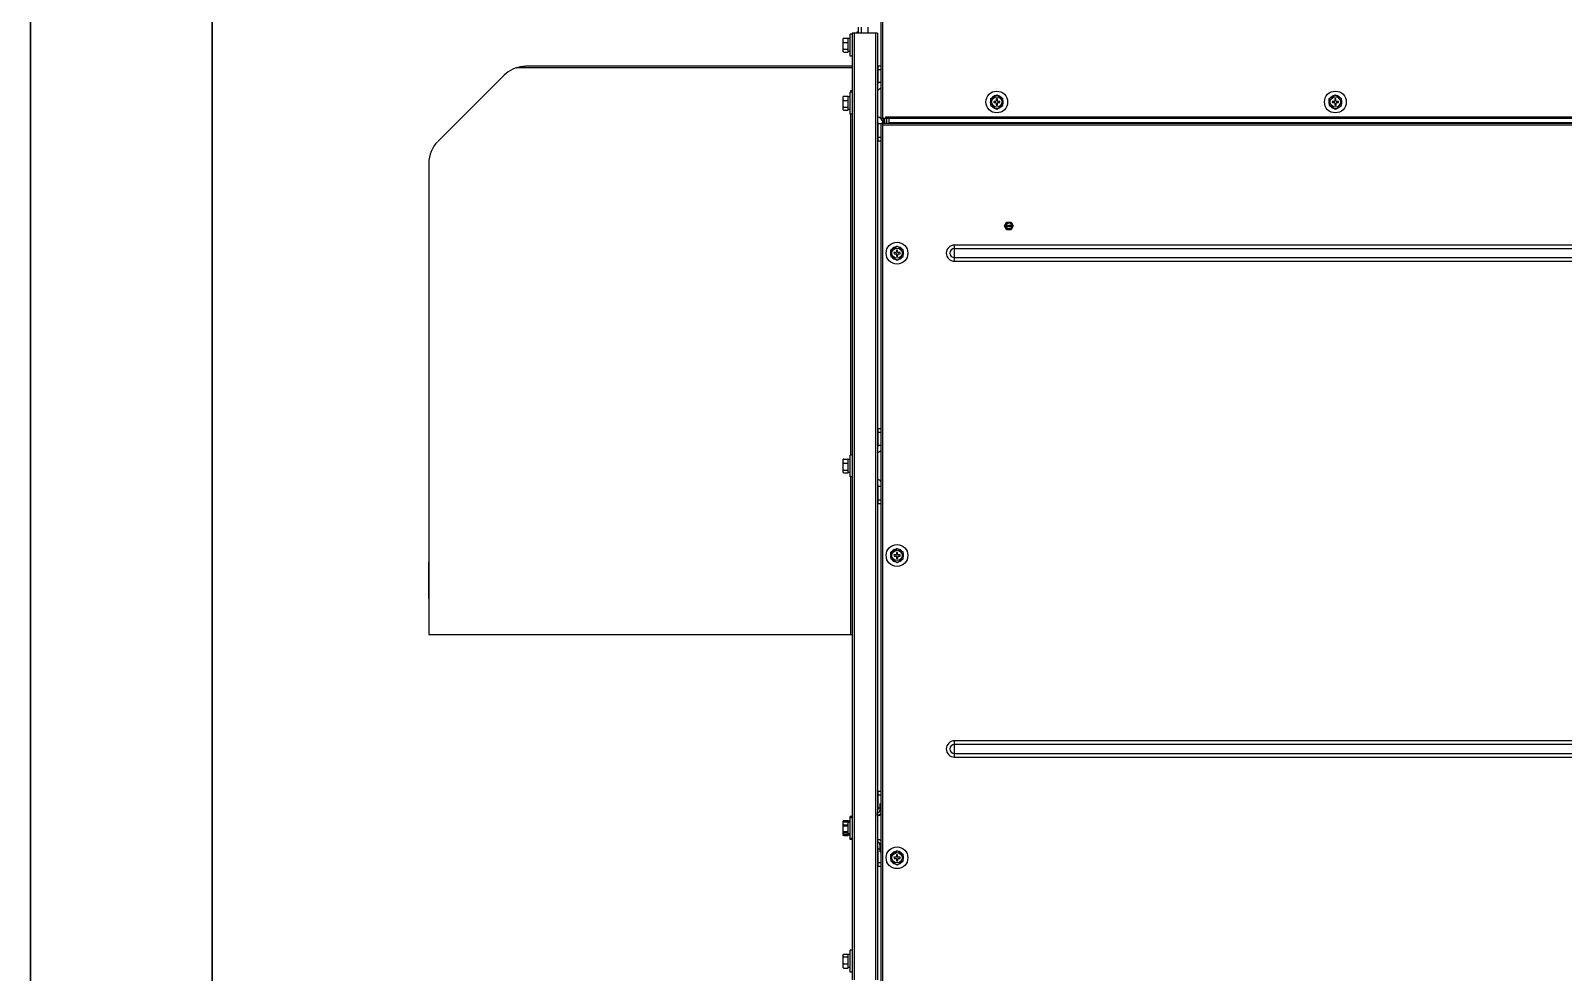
# Model space of a CAD drawing. Extents: x 59521 to 184406, y -1257 to 56672.
# Drawn here: x 78792 to 80060, y 14212 to 14991 of the extents above; entities that cross this region are included whole.
import ezdxf

# ---------------------------------------------------------------- set-up
doc = ezdxf.new("R2010")
doc.units = 0
doc.header["$MEASUREMENT"] = 0
doc.layers.get('0').update_dxf_attribs({"linetype": 'CONTINUOUS'})
for name, color, linetype in [('2401-00198_NFH-M5-12_0', 7, 'CONTINUOUS'), ('2401-00238-M5_0', 7, 'CONTINUOUS'), ('2401-01144-S-M6-16HWM_0', 7, 'CONTINUOUS'), ('4212-KH010_041_0', 7, 'CONTINUOUS'), ('4215-12269_12_0', 7, 'CONTINUOUS'), ('4215-12269_4_4_0', 7, 'CONTINUOUS'), ('4215-19371_3_0', 7, 'CONTINUOUS'), ('4215-19372_1_0', 7, 'CONTINUOUS'), ('4215-19391_1_0', 7, 'CONTINUOUS'), ('4215-19398_1_0', 7, 'CONTINUOUS'), ('4403-10148_0', 7, 'CONTINUOUS'), ('4403-10194_0', 7, 'CONTINUOUS')]:
    doc.layers.add(name, color=color, linetype=linetype)
doc.layers.add('AM_0', color=7, linetype='CONTINUOUS', lineweight=30)

# ---------------------------------------------------------------- blocks, each defined once
blk = doc.blocks.new('A$C2059127E')
at = {"layer": '2401-00198_NFH-M5-12_0', "color": 87, "linetype": 'Continuous'}
for p, q in [((476.1, 1011.5), (477.9, 1014.7)), ((477.9, 1014.7), (481.6, 1014.7)), ((481.6, 1014.7), (483.4, 1011.5)), ((477.9, 1008.3), (476.1, 1011.5)), ((477.9, 1012), (477.9, 1011.9)), ((478.6, 1012), (477.9, 1012)), ((477.9, 1011.9), (478.5, 1011.9)), ((477.9, 1011.4), (477.9, 1011.3)), ((478, 1011.4), (477.9, 1011.4)), ((477.9, 1011.3), (477.9, 1011.2)), ((477.9, 1011.2), (477.9, 1011.1)), ((477.9, 1011.1), (478, 1011.1)), ((481.6, 1008.3), (477.9, 1008.3)), ((478.5, 1011.9), (478, 1011.4)), ((478, 1011.3), (478.1, 1011.4)), ((478, 1011.2), (478, 1011.3)), ((478.1, 1011.2), (478, 1011.2)), ((478, 1011.1), (478.1, 1011)), ((478.1, 1011.4), (478.6, 1011.9)), ((478.1, 1011.1), (478.1, 1011.2)), ((478.2, 1011.1), (478.1, 1011.1)), ((478.1, 1011), (478.2, 1011)), ((478.3, 1011.1), (478.2, 1011.1)), ((478.2, 1011), (478.3, 1011)), ((478.4, 1011.1), (478.3, 1011.1)), ((478.3, 1011), (478.4, 1011)), ((478.5, 1011.2), (478.4, 1011.1)), ((478.4, 1011), (478.5, 1011.1)), ((478.5, 1011.2), (478.5, 1011.2)), ((478.6, 1011.2), (478.5, 1011.2)), ((478.5, 1011.1), (478.6, 1011.1)), ((478.6, 1011.9), (478.6, 1012)), ((478.6, 1011.1), (478.6, 1011.2)), ((478.8, 1012), (478.8, 1011)), ((478.9, 1012), (478.8, 1012)), ((478.8, 1011), (478.9, 1011)), ((478.9, 1011.2), (478.9, 1012)), ((479.1, 1011.3), (478.9, 1011.2)), ((478.9, 1011), (479.1, 1011.1)), ((479.1, 1011.1), (479.1, 1011.3)), ((479.2, 1011.6), (479.2, 1011.6)), ((479.2, 1011.6), (479.3, 1011.5)), ((479.3, 1011.5), (479.2, 1011.6)), ((479.3, 1011.5), (479.2, 1011.4)), ((479.2, 1011.3), (479.3, 1011.4)), ((479.2, 1011.4), (479.2, 1011.3)), ((479.3, 1011.7), (479.3, 1011.5)), ((479.4, 1011.7), (479.3, 1011.7)), ((479.3, 1011.4), (479.3, 1011.3)), ((479.3, 1011.3), (479.4, 1011.3)), ((479.4, 1011.5), (479.4, 1011.7)), ((479.5, 1011.6), (479.4, 1011.5)), ((479.4, 1011.5), (479.5, 1011.6)), ((479.5, 1011.4), (479.4, 1011.5)), ((479.4, 1011.3), (479.4, 1011.4)), ((479.4, 1011.4), (479.5, 1011.3)), ((479.5, 1011.6), (479.5, 1011.6)), ((479.5, 1011.3), (479.5, 1011.4)), ((479.8, 1011.9), (479.7, 1011.8)), ((479.7, 1011.8), (479.7, 1011.7)), ((479.7, 1011.7), (479.7, 1011.6)), ((479.7, 1011.6), (479.7, 1011.5)), ((479.7, 1011.5), (479.8, 1011.4)), ((479.7, 1011.1), (479.7, 1011)), ((480.3, 1011.1), (479.7, 1011.1)), ((479.7, 1011), (480.4, 1011)), ((479.9, 1012), (479.8, 1011.9)), ((479.8, 1011.8), (479.9, 1011.9)), ((479.8, 1011.7), (479.8, 1011.8)), ((479.8, 1011.8), (479.8, 1011.8)), ((479.8, 1011.7), (479.8, 1011.7)), ((479.8, 1011.6), (479.8, 1011.7)), ((479.8, 1011.5), (479.8, 1011.6)), ((479.9, 1011.5), (479.8, 1011.5)), ((479.8, 1011.4), (479.9, 1011.4)), ((480, 1012), (479.9, 1012)), ((479.9, 1011.9), (480, 1011.9)), ((480, 1011.5), (479.9, 1011.5)), ((479.9, 1011.4), (480, 1011.4)), ((480.1, 1012), (480, 1012)), ((480, 1011.9), (480.1, 1011.9)), ((480.1, 1011.5), (480, 1011.5)), ((480, 1011.4), (480.1, 1011.4)), ((480.2, 1012), (480.1, 1012)), ((480.1, 1011.9), (480.2, 1011.9)), ((480.2, 1011.5), (480.1, 1011.5)), ((480.1, 1011.4), (480.2, 1011.4)), ((480.3, 1011.9), (480.2, 1012)), ((480.2, 1011.9), (480.3, 1011.8)), ((480.3, 1011.6), (480.2, 1011.5)), ((480.2, 1011.4), (480.3, 1011.4)), ((480.4, 1011.8), (480.3, 1011.9)), ((480.3, 1011.8), (480.3, 1011.7)), ((480.3, 1011.7), (480.4, 1011.7)), ((480.4, 1011.6), (480.3, 1011.6)), ((480.3, 1011.4), (480.3, 1011.1)), ((480.4, 1011.7), (480.4, 1011.8)), ((480.4, 1011), (480.4, 1011.6)), ((480.6, 1012), (480.6, 1011)), ((480.7, 1012), (480.6, 1012)), ((480.6, 1011), (480.8, 1011)), ((480.7, 1011.2), (480.7, 1012)), ((481, 1012), (480.7, 1011.2)), ((480.8, 1011), (481.1, 1011.9)), ((481.2, 1012), (481, 1012)), ((481.1, 1011.9), (481.4, 1011)), ((481.5, 1011.2), (481.2, 1012)), ((481.4, 1011), (481.6, 1011)), ((481.5, 1012), (481.5, 1011.2)), ((481.6, 1012), (481.5, 1012)), ((481.6, 1011), (481.6, 1012)), ((483.4, 1011.5), (481.6, 1008.3))]:
    blk.add_line(p, q, dxfattribs=at)
at = {"layer": '2401-00238-M5_0', "color": 87, "linetype": 'Continuous'}
for p, q in [((371.7, 1143.5), (371, 1143.5)), ((371.7, 1134.5), (371, 1134.5)), ((371.7, 843.5), (371, 843.5)), ((371.7, 834.5), (371, 834.5)), ((371.7, 543.5), (371, 543.5)), ((371.7, 534.5), (371, 534.5))]:
    blk.add_line(p, q, dxfattribs=at)
at = {"layer": '2401-01144-S-M6-16HWM_0', "color": 87, "linetype": 'Continuous'}
for p, q in [((342.8, 1155.5), (342.8, 1166.5)), ((343.1, 1166.7), (346.5, 1166.7)), ((346.8, 1155.5), (346.8, 1166.5)), ((348.4, 1166.4), (346.8, 1166.4)), ((348.4, 1152), (348.4, 1170)), ((350, 1170), (348.4, 1170)), ((343.1, 1163.3), (346.5, 1163.3)), ((343.1, 1157.6), (346.5, 1157.6)), ((343.1, 1155.3), (346.5, 1155.3)), ((348.4, 1155.7), (346.8, 1155.7)), ((350, 1152), (348.4, 1152)), ((342.8, 1107.5), (342.8, 1118.5)), ((343.1, 1118.7), (346.5, 1118.7)), ((346.8, 1107.5), (346.8, 1118.5)), ((348.4, 1118.4), (346.8, 1118.4)), ((348.4, 1104), (348.4, 1122)), ((350, 1122), (348.4, 1122)), ((464.7, 1116.8), (469.7, 1119.8)), ((464.8, 1111.1), (464.7, 1116.8)), ((469.2, 1116.5), (469.2, 1115)), ((470.2, 1116.5), (469.2, 1116.5)), ((469.7, 1119.8), (474.7, 1116.9)), ((470.2, 1115), (470.2, 1116.5)), ((474.8, 1111.2), (474.7, 1116.9)), ((744.7, 1116.8), (749.7, 1119.8)), ((744.8, 1111.1), (744.7, 1116.8)), ((749.2, 1116.5), (749.2, 1115)), ((750.2, 1116.5), (749.2, 1116.5)), ((749.7, 1119.8), (754.7, 1116.9)), ((750.2, 1115), (750.2, 1116.5)), ((754.8, 1111.2), (754.7, 1116.9)), ((343.1, 1115.3), (346.5, 1115.3)), ((343.1, 1109.6), (346.5, 1109.6)), ((343.1, 1107.3), (346.5, 1107.3)), ((348.4, 1107.7), (346.8, 1107.7)), ((350, 1104), (348.4, 1104)), ((464.8, 1111.1), (469.8, 1108.2)), ((467.2, 1114.5), (467.3, 1113.5)), ((468.7, 1114.5), (467.2, 1114.5)), ((467.3, 1113.5), (468.8, 1113.5)), ((469.3, 1113), (469.3, 1111.5)), ((469.3, 1111.5), (470.3, 1111.5)), ((469.8, 1108.2), (474.8, 1111.2)), ((470.3, 1111.5), (470.3, 1113)), ((472.2, 1114.5), (470.7, 1114.5)), ((470.8, 1113.5), (472.3, 1113.5)), ((472.3, 1113.5), (472.2, 1114.5)), ((744.8, 1111.1), (749.8, 1108.2)), ((747.2, 1114.5), (747.3, 1113.5)), ((748.7, 1114.5), (747.2, 1114.5)), ((747.3, 1113.5), (748.8, 1113.5)), ((749.3, 1113), (749.3, 1111.5)), ((749.3, 1111.5), (750.3, 1111.5)), ((749.8, 1108.2), (754.8, 1111.2)), ((750.3, 1111.5), (750.3, 1113)), ((752.2, 1114.5), (750.7, 1114.5)), ((750.8, 1113.5), (752.3, 1113.5)), ((752.3, 1113.5), (752.2, 1114.5)), ((382.2, 991.8), (387.2, 994.8)), ((382.3, 986.1), (382.2, 991.8)), ((384.7, 989.5), (384.8, 988.5)), ((386.2, 989.5), (384.7, 989.5)), ((386.7, 991.5), (386.7, 990)), ((387.7, 991.5), (386.7, 991.5)), ((387.2, 994.8), (392.2, 991.9)), ((387.7, 990), (387.7, 991.5)), ((389.7, 989.5), (388.2, 989.5)), ((389.8, 988.5), (389.7, 989.5)), ((392.3, 986.2), (392.2, 991.9)), ((382.3, 986.1), (387.3, 983.2)), ((384.8, 988.5), (386.3, 988.5)), ((386.8, 988), (386.8, 986.5)), ((386.8, 986.5), (387.8, 986.5)), ((387.3, 983.2), (392.3, 986.2)), ((387.8, 986.5), (387.8, 988)), ((388.3, 988.5), (389.8, 988.5)), ((342.8, 807.5), (342.8, 818.5)), ((343.1, 818.7), (346.5, 818.7)), ((343.1, 815.3), (346.5, 815.3)), ((346.8, 807.5), (346.8, 818.5)), ((348.4, 818.4), (346.8, 818.4)), ((348.4, 804), (348.4, 822)), ((350, 822), (348.4, 822)), ((343.1, 809.6), (346.5, 809.6)), ((343.1, 807.3), (346.5, 807.3)), ((348.4, 807.7), (346.8, 807.7)), ((350, 804), (348.4, 804)), ((382.2, 741.8), (387.2, 744.8)), ((382.3, 736.1), (382.2, 741.8)), ((382.3, 736.1), (387.3, 733.2)), ((384.7, 739.5), (384.8, 738.5)), ((386.2, 739.5), (384.7, 739.5)), ((384.8, 738.5), (386.3, 738.5)), ((386.7, 741.5), (386.7, 740)), ((387.7, 741.5), (386.7, 741.5)), ((386.8, 738), (386.8, 736.5)), ((386.8, 736.5), (387.8, 736.5)), ((387.2, 744.8), (392.2, 741.9)), ((387.3, 733.2), (392.3, 736.2)), ((387.7, 740), (387.7, 741.5)), ((387.8, 736.5), (387.8, 738)), ((389.7, 739.5), (388.2, 739.5)), ((388.3, 738.5), (389.8, 738.5)), ((389.8, 738.5), (389.7, 739.5)), ((392.3, 736.2), (392.2, 741.9)), ((343.1, 519.7), (346.5, 519.7)), ((348.4, 505), (348.4, 523)), ((350, 523), (348.4, 523)), ((350, 522), (348.4, 522)), ((348.4, 504), (348.4, 522)), ((342.8, 508.5), (342.8, 519.5)), ((342.8, 507.5), (342.8, 518.5)), ((343.1, 518.7), (346.5, 518.7)), ((343.1, 516.3), (346.5, 516.3)), ((343.1, 515.3), (346.5, 515.3)), ((343.1, 510.6), (346.5, 510.6)), ((343.1, 509.6), (346.5, 509.6)), ((343.1, 508.3), (346.5, 508.3)), ((343.1, 507.3), (346.5, 507.3)), ((346.8, 508.5), (346.8, 519.5)), ((348.4, 519.4), (346.8, 519.4)), ((346.8, 507.5), (346.8, 518.5)), ((348.4, 518.4), (346.8, 518.4)), ((348.4, 508.7), (346.8, 508.7)), ((348.4, 507.7), (346.8, 507.7)), ((350, 505), (348.4, 505)), ((350, 504), (348.4, 504)), ((382.2, 491.8), (387.2, 494.8)), ((382.2, 491.8), (387.2, 494.8)), ((387.2, 494.8), (392.2, 491.9)), ((387.2, 494.8), (392.2, 491.9)), ((382.3, 486.1), (382.2, 491.8)), ((382.3, 486.1), (382.2, 491.8)), ((382.3, 486.1), (387.3, 483.2)), ((382.3, 486.1), (387.3, 483.2)), ((386.2, 489.5), (384.7, 489.5)), ((384.7, 489.5), (384.8, 488.5)), ((386.2, 489.5), (384.7, 489.5)), ((384.7, 489.5), (384.8, 488.5)), ((384.8, 488.5), (386.3, 488.5)), ((384.8, 488.5), (386.3, 488.5)), ((387.7, 491.5), (386.7, 491.5)), ((386.7, 491.5), (386.7, 490)), ((387.7, 491.5), (386.7, 491.5)), ((386.7, 491.5), (386.7, 490)), ((386.8, 488), (386.8, 486.5)), ((386.8, 488), (386.8, 486.5)), ((386.8, 486.5), (387.8, 486.5)), ((386.8, 486.5), (387.8, 486.5)), ((387.3, 483.2), (392.3, 486.2)), ((387.3, 483.2), (392.3, 486.2)), ((387.7, 490), (387.7, 491.5)), ((387.7, 490), (387.7, 491.5)), ((387.8, 486.5), (387.8, 488)), ((387.8, 486.5), (387.8, 488)), ((389.7, 489.5), (388.2, 489.5)), ((389.7, 489.5), (388.2, 489.5)), ((388.3, 488.5), (389.8, 488.5)), ((388.3, 488.5), (389.8, 488.5)), ((389.8, 488.5), (389.7, 489.5)), ((389.8, 488.5), (389.7, 489.5)), ((392.3, 486.2), (392.2, 491.9)), ((392.3, 486.2), (392.2, 491.9)), ((342.8, 398), (342.8, 409)), ((342.8, 398), (342.8, 409)), ((343.1, 409.2), (346.5, 409.2)), ((343.1, 409.2), (346.5, 409.2)), ((343.1, 407), (346.5, 407)), ((343.1, 407), (346.5, 407)), ((346.8, 398), (346.8, 409)), ((346.8, 398), (346.8, 409)), ((348.4, 408.9), (346.8, 408.9)), ((348.4, 408.9), (346.8, 408.9)), ((350, 412.5), (348.4, 412.5)), ((348.4, 394.5), (348.4, 412.5)), ((350, 412.5), (348.4, 412.5)), ((348.4, 394.5), (348.4, 412.5)), ((343.1, 401.3), (346.5, 401.3)), ((343.1, 401.3), (346.5, 401.3)), ((343.1, 397.8), (346.5, 397.8)), ((343.1, 397.8), (346.5, 397.8)), ((348.4, 398.2), (346.8, 398.2)), ((348.4, 398.2), (346.8, 398.2)), ((350, 394.5), (348.4, 394.5)), ((350, 394.5), (348.4, 394.5))]:
    blk.add_line(p, q, dxfattribs=at)
for centre, radius in [((469.7, 1114), 9), ((469.7, 1114), 4.25), ((749.7, 1114), 9), ((749.7, 1114), 4.25), ((387.2, 989), 9), ((387.2, 989), 4.25), ((387.2, 739), 9), ((387.2, 739), 4.25), ((387.2, 489), 9), ((387.2, 489), 9), ((387.2, 489), 4.25), ((387.2, 489), 4.25)]:
    blk.add_circle(centre, radius, dxfattribs=at)
for centre, radius, start, end in [((469.7, 1114), 5.35, 159.6691, 201.3485), ((469.7, 1114), 5.47, 144.5164, 156.5013), ((469.7, 1114), 5.35, 99.6691, 141.3485), ((469.7, 1114), 5.47, 84.5164, 96.5013), ((469.7, 1114), 5.35, 39.6691, 81.3485), ((469.7, 1114), 5.47, 24.5164, 36.5013), ((469.7, 1114), 5.35, 339.6691, 21.3485), ((749.7, 1114), 5.35, 159.6691, 201.3485), ((749.7, 1114), 5.47, 144.5164, 156.5013), ((749.7, 1114), 5.35, 99.6691, 141.3485), ((749.7, 1114), 5.47, 84.5164, 96.5013), ((749.7, 1114), 5.35, 39.6691, 81.3485), ((749.7, 1114), 5.47, 24.5164, 36.5013), ((749.7, 1114), 5.35, 339.6691, 21.3485), ((469.7, 1114), 5.47, 204.5164, 216.5013), ((469.7, 1114), 5.35, 219.6691, 261.3485), ((468.7, 1115), 0.5, 270.5088, 0.5088), ((468.8, 1113), 0.5, 0.5088, 90.5088), ((469.7, 1114), 5.47, 264.5164, 276.5013), ((470.7, 1115), 0.5, 180.5088, 270.5088), ((470.8, 1113), 0.5, 90.5088, 180.5088), ((469.7, 1114), 5.35, 279.6691, 321.3485), ((469.7, 1114), 5.47, 324.5164, 336.5013), ((749.7, 1114), 5.47, 204.5164, 216.5013), ((749.7, 1114), 5.35, 219.6691, 261.3485), ((748.7, 1115), 0.5, 270.5088, 0.5088), ((748.8, 1113), 0.5, 0.5088, 90.5088), ((749.7, 1114), 5.47, 264.5164, 276.5013), ((750.7, 1115), 0.5, 180.5088, 270.5088), ((750.8, 1113), 0.5, 90.5088, 180.5088), ((749.7, 1114), 5.35, 279.6691, 321.3485), ((749.7, 1114), 5.47, 324.5164, 336.5013), ((387.2, 989), 5.35, 159.6691, 201.3485), ((387.2, 989), 5.47, 144.5164, 156.5013), ((387.2, 989), 5.35, 99.6691, 141.3485), ((386.2, 990), 0.5, 270.5088, 0.5088), ((387.2, 989), 5.47, 84.5164, 96.5013), ((388.2, 990), 0.5, 180.5088, 270.5088), ((387.2, 989), 5.35, 39.6691, 81.3485), ((387.2, 989), 5.47, 24.5164, 36.5013), ((387.2, 989), 5.35, 339.6691, 21.3485), ((387.2, 989), 5.47, 204.5164, 216.5013), ((387.2, 989), 5.35, 219.6691, 261.3485), ((386.3, 988), 0.5, 0.5088, 90.5088), ((387.2, 989), 5.47, 264.5164, 276.5013), ((388.3, 988), 0.5, 90.5088, 180.5088), ((387.2, 989), 5.35, 279.6691, 321.3485), ((387.2, 989), 5.47, 324.5164, 336.5013), ((387.2, 739), 5.35, 159.6691, 201.3485), ((387.2, 739), 5.47, 144.5164, 156.5013), ((387.2, 739), 5.47, 204.5164, 216.5013), ((387.2, 739), 5.35, 99.6691, 141.3485), ((387.2, 739), 5.35, 219.6691, 261.3485), ((386.2, 740), 0.5, 270.5088, 0.5088), ((386.3, 738), 0.5, 0.5088, 90.5088), ((387.2, 739), 5.47, 84.5164, 96.5013), ((388.2, 740), 0.5, 180.5088, 270.5088), ((388.3, 738), 0.5, 90.5088, 180.5088), ((387.2, 739), 5.35, 39.6691, 81.3485), ((387.2, 739), 5.35, 279.6691, 321.3485), ((387.2, 739), 5.47, 24.5164, 36.5013), ((387.2, 739), 5.47, 324.5164, 336.5013), ((387.2, 739), 5.35, 339.6691, 21.3485), ((387.2, 739), 5.47, 264.5164, 276.5013), ((387.2, 489), 5.47, 84.5164, 96.5013), ((387.2, 489), 5.47, 84.5164, 96.5013), ((387.2, 489), 5.35, 159.6691, 201.3485), ((387.2, 489), 5.35, 159.6691, 201.3485), ((387.2, 489), 5.47, 144.5164, 156.5013), ((387.2, 489), 5.47, 144.5164, 156.5013), ((387.2, 489), 5.47, 204.5164, 216.5013), ((387.2, 489), 5.47, 204.5164, 216.5013), ((387.2, 489), 5.35, 99.6691, 141.3485), ((387.2, 489), 5.35, 99.6691, 141.3485), ((387.2, 489), 5.35, 219.6691, 261.3485), ((387.2, 489), 5.35, 219.6691, 261.3485), ((386.2, 490), 0.5, 270.5088, 0.5088), ((386.2, 490), 0.5, 270.5088, 0.5088), ((386.3, 488), 0.5, 0.5088, 90.5088), ((386.3, 488), 0.5, 0.5088, 90.5088), ((387.2, 489), 5.47, 264.5164, 276.5013), ((387.2, 489), 5.47, 264.5164, 276.5013), ((388.2, 490), 0.5, 180.5088, 270.5088), ((388.2, 490), 0.5, 180.5088, 270.5088), ((388.3, 488), 0.5, 90.5088, 180.5088), ((388.3, 488), 0.5, 90.5088, 180.5088), ((387.2, 489), 5.35, 39.6691, 81.3485), ((387.2, 489), 5.35, 39.6691, 81.3485), ((387.2, 489), 5.35, 279.6691, 321.3485), ((387.2, 489), 5.35, 279.6691, 321.3485), ((387.2, 489), 5.47, 24.5164, 36.5013), ((387.2, 489), 5.47, 24.5164, 36.5013), ((387.2, 489), 5.47, 324.5164, 336.5013), ((387.2, 489), 5.47, 324.5164, 336.5013), ((387.2, 489), 5.35, 339.6691, 21.3485), ((387.2, 489), 5.35, 339.6691, 21.3485)]:
    blk.add_arc(centre, radius, start, end, dxfattribs=at)
for points in [[(343.1, 1166.7), (343, 1166.7), (342.9, 1166.6), (342.8, 1166.5)], [(342.8, 1166.3), (342.9, 1166.5), (343, 1166.6), (343.1, 1166.7)], [(346.5, 1166.7), (346.7, 1166.7), (346.8, 1166.6), (346.8, 1166.5)], [(346.8, 1166.3), (346.8, 1166.5), (346.7, 1166.6), (346.5, 1166.7)], [(343.1, 1163.3), (343, 1163.4), (342.9, 1163.6), (342.8, 1163.7)], [(342.8, 1162.7), (342.9, 1162.9), (343, 1163.1), (343.1, 1163.3)], [(343.1, 1157.6), (343, 1157.8), (342.9, 1158), (342.8, 1158.2)], [(342.8, 1157.3), (342.9, 1157.4), (343, 1157.5), (343.1, 1157.6)], [(343.1, 1155.3), (343, 1155.3), (342.9, 1155.4), (342.8, 1155.5)], [(346.5, 1163.3), (346.7, 1163.4), (346.8, 1163.6), (346.8, 1163.7)], [(346.8, 1162.7), (346.8, 1162.9), (346.7, 1163.1), (346.5, 1163.3)], [(346.5, 1157.6), (346.7, 1157.8), (346.8, 1158), (346.8, 1158.2)], [(346.8, 1157.3), (346.8, 1157.4), (346.7, 1157.5), (346.5, 1157.6)], [(346.5, 1155.3), (346.7, 1155.3), (346.8, 1155.4), (346.8, 1155.5)], [(343.1, 1118.7), (343, 1118.7), (342.9, 1118.6), (342.8, 1118.5)], [(342.8, 1118.3), (342.9, 1118.5), (343, 1118.6), (343.1, 1118.7)], [(343.1, 1115.3), (343, 1115.4), (342.9, 1115.6), (342.8, 1115.7)], [(346.5, 1118.7), (346.7, 1118.7), (346.8, 1118.6), (346.8, 1118.5)], [(346.8, 1118.3), (346.8, 1118.5), (346.7, 1118.6), (346.5, 1118.7)], [(346.5, 1115.3), (346.7, 1115.4), (346.8, 1115.6), (346.8, 1115.7)], [(342.8, 1114.7), (342.9, 1114.9), (343, 1115.1), (343.1, 1115.3)], [(343.1, 1109.6), (343, 1109.8), (342.9, 1110), (342.8, 1110.2)], [(342.8, 1109.3), (342.9, 1109.4), (343, 1109.5), (343.1, 1109.6)], [(343.1, 1107.3), (343, 1107.3), (342.9, 1107.4), (342.8, 1107.5)], [(346.8, 1114.7), (346.8, 1114.9), (346.7, 1115.1), (346.5, 1115.3)], [(346.5, 1109.6), (346.7, 1109.8), (346.8, 1110), (346.8, 1110.2)], [(346.8, 1109.3), (346.8, 1109.4), (346.7, 1109.5), (346.5, 1109.6)], [(346.5, 1107.3), (346.7, 1107.3), (346.8, 1107.4), (346.8, 1107.5)], [(343.1, 818.7), (343, 818.7), (342.9, 818.6), (342.8, 818.5)], [(342.8, 818.3), (342.9, 818.5), (343, 818.6), (343.1, 818.7)], [(343.1, 815.3), (343, 815.4), (342.9, 815.6), (342.8, 815.7)], [(342.8, 814.7), (342.9, 814.9), (343, 815.1), (343.1, 815.3)], [(346.5, 818.7), (346.7, 818.7), (346.8, 818.6), (346.8, 818.5)], [(346.8, 818.3), (346.8, 818.5), (346.7, 818.6), (346.5, 818.7)], [(346.5, 815.3), (346.7, 815.4), (346.8, 815.6), (346.8, 815.7)], [(346.8, 814.7), (346.8, 814.9), (346.7, 815.1), (346.5, 815.3)], [(343.1, 809.6), (343, 809.8), (342.9, 810), (342.8, 810.2)], [(342.8, 809.3), (342.9, 809.4), (343, 809.5), (343.1, 809.6)], [(343.1, 807.3), (343, 807.3), (342.9, 807.4), (342.8, 807.5)], [(346.5, 809.6), (346.7, 809.8), (346.8, 810), (346.8, 810.2)], [(346.8, 809.3), (346.8, 809.4), (346.7, 809.5), (346.5, 809.6)], [(346.5, 807.3), (346.7, 807.3), (346.8, 807.4), (346.8, 807.5)], [(343.1, 519.7), (343, 519.7), (342.9, 519.6), (342.8, 519.5)], [(342.8, 519.3), (342.9, 519.5), (343, 519.6), (343.1, 519.7)], [(346.5, 519.7), (346.7, 519.7), (346.8, 519.6), (346.8, 519.5)], [(346.8, 519.3), (346.8, 519.5), (346.7, 519.6), (346.5, 519.7)], [(343.1, 518.7), (343, 518.7), (342.9, 518.6), (342.8, 518.5)], [(342.8, 518.3), (342.9, 518.5), (343, 518.6), (343.1, 518.7)], [(343.1, 516.3), (343, 516.4), (342.9, 516.6), (342.8, 516.7)], [(342.8, 515.7), (342.9, 515.9), (343, 516.1), (343.1, 516.3)], [(343.1, 515.3), (343, 515.4), (342.9, 515.6), (342.8, 515.7)], [(342.8, 514.7), (342.9, 514.9), (343, 515.1), (343.1, 515.3)], [(343.1, 510.6), (343, 510.8), (342.9, 511), (342.8, 511.2)], [(342.8, 510.3), (342.9, 510.4), (343, 510.5), (343.1, 510.6)], [(343.1, 509.6), (343, 509.8), (342.9, 510), (342.8, 510.2)], [(342.8, 509.3), (342.9, 509.4), (343, 509.5), (343.1, 509.6)], [(343.1, 508.3), (343, 508.3), (342.9, 508.4), (342.8, 508.5)], [(343.1, 507.3), (343, 507.3), (342.9, 507.4), (342.8, 507.5)], [(346.5, 518.7), (346.7, 518.7), (346.8, 518.6), (346.8, 518.5)], [(346.8, 518.3), (346.8, 518.5), (346.7, 518.6), (346.5, 518.7)], [(346.5, 516.3), (346.7, 516.4), (346.8, 516.6), (346.8, 516.7)], [(346.8, 515.7), (346.8, 515.9), (346.7, 516.1), (346.5, 516.3)], [(346.5, 515.3), (346.7, 515.4), (346.8, 515.6), (346.8, 515.7)], [(346.8, 514.7), (346.8, 514.9), (346.7, 515.1), (346.5, 515.3)], [(346.5, 510.6), (346.7, 510.8), (346.8, 511), (346.8, 511.2)], [(346.8, 510.3), (346.8, 510.4), (346.7, 510.5), (346.5, 510.6)], [(346.5, 509.6), (346.7, 509.8), (346.8, 510), (346.8, 510.2)], [(346.8, 509.3), (346.8, 509.4), (346.7, 509.5), (346.5, 509.6)], [(346.5, 508.3), (346.7, 508.3), (346.8, 508.4), (346.8, 508.5)], [(346.5, 507.3), (346.7, 507.3), (346.8, 507.4), (346.8, 507.5)], [(342.8, 409), (342.9, 409.1), (343, 409.1), (343.1, 409.2)], [(342.8, 409), (342.9, 409.1), (343, 409.1), (343.1, 409.2)], [(343.1, 407), (343, 407.1), (342.9, 407.2), (342.8, 407.2)], [(343.1, 407), (343, 407.1), (342.9, 407.2), (342.8, 407.2)], [(342.8, 406.3), (342.9, 406.6), (343, 406.8), (343.1, 407)], [(342.8, 406.3), (342.9, 406.6), (343, 406.8), (343.1, 407)], [(346.8, 409), (346.8, 409.1), (346.7, 409.1), (346.5, 409.2)], [(346.8, 409), (346.8, 409.1), (346.7, 409.1), (346.5, 409.2)], [(346.5, 407), (346.7, 407.1), (346.8, 407.2), (346.8, 407.2)], [(346.5, 407), (346.7, 407.1), (346.8, 407.2), (346.8, 407.2)], [(346.8, 406.3), (346.8, 406.6), (346.7, 406.8), (346.5, 407)], [(346.8, 406.3), (346.8, 406.6), (346.7, 406.8), (346.5, 407)], [(343.1, 401.3), (343, 401.5), (342.9, 401.7), (342.8, 401.9)], [(343.1, 401.3), (343, 401.5), (342.9, 401.7), (342.8, 401.9)], [(342.8, 400.9), (342.9, 401), (343, 401.1), (343.1, 401.3)], [(342.8, 400.9), (342.9, 401), (343, 401.1), (343.1, 401.3)], [(343.1, 397.8), (343, 397.9), (342.9, 398), (342.8, 398.2)], [(343.1, 397.8), (343, 397.9), (342.9, 398), (342.8, 398.2)], [(342.8, 398), (342.9, 397.9), (343, 397.9), (343.1, 397.8)], [(342.8, 398), (342.9, 397.9), (343, 397.9), (343.1, 397.8)], [(346.5, 401.3), (346.7, 401.5), (346.8, 401.7), (346.8, 401.9)], [(346.5, 401.3), (346.7, 401.5), (346.8, 401.7), (346.8, 401.9)], [(346.8, 400.9), (346.8, 401), (346.7, 401.1), (346.5, 401.3)], [(346.8, 400.9), (346.8, 401), (346.7, 401.1), (346.5, 401.3)], [(346.5, 397.8), (346.7, 397.9), (346.8, 398), (346.8, 398.2)], [(346.5, 397.8), (346.7, 397.9), (346.8, 398), (346.8, 398.2)], [(346.8, 398), (346.8, 397.9), (346.7, 397.9), (346.5, 397.8)], [(346.8, 398), (346.8, 397.9), (346.7, 397.9), (346.5, 397.8)]]:
    blk.add_open_spline(points, degree=3, dxfattribs=at)
at = {"layer": '4212-KH010_041_0', "color": 87, "linetype": 'Continuous'}
for p, q in [((355.2, 1176), (355.2, 1171)), ((357.5, 1176), (357.5, 1171)), ((363.2, 1176), (363.2, 1171)), ((375.7, 1100.5), (375.7, 1096.5)), ((377.2, 1096.5), (377.2, 1100.5)), ((378.7, 1096.5), (378.7, 1100.5))]:
    blk.add_line(p, q, dxfattribs=at)
at = {"layer": '4215-12269_12_0', "color": 87, "linetype": 'Continuous'}
for p, q in [((371.7, 1130), (371.7, 1144)), ((371.7, 1144), (374.2, 1144)), ((371.7, 1141), (374.2, 1141)), ((374.2, 1130), (371.7, 1130)), ((371.7, 1082), (371.7, 1096)), ((374.2, 1096), (371.7, 1096)), ((371.7, 1085), (374.2, 1085)), ((371.7, 1082), (374.2, 1082)), ((371.7, 830), (371.7, 844)), ((371.7, 844), (374.2, 844)), ((371.7, 841), (374.2, 841)), ((374.2, 830), (371.7, 830)), ((371.7, 782), (371.7, 796)), ((374.2, 796), (371.7, 796)), ((371.7, 785), (374.2, 785)), ((371.7, 782), (374.2, 782)), ((371.7, 544), (374.2, 544)), ((371.7, 530), (371.7, 544)), ((371.7, 541), (374.2, 541)), ((373.2, 528.5), (373.2, 534)), ((373.2, 534), (374.2, 534)), ((371.2, 526.5), (371, 526.5)), ((371.2, 524), (371, 524)), ((371.2, 524), (371.2, 526.5)), ((374.2, 530), (371.7, 530)), ((373.2, 531), (374.2, 531)), ((374.2, 528.5), (373.2, 528.5)), ((371.2, 504), (371, 504)), ((371.2, 501.5), (371, 501.5)), ((371.2, 504), (371.2, 501.5)), ((374.2, 496), (371.7, 496)), ((371.7, 482), (371.7, 496)), ((374.2, 499.5), (373.2, 499.5)), ((373.2, 494), (373.2, 499.5)), ((373.2, 497), (374.2, 497)), ((371.7, 485), (374.2, 485)), ((371.7, 482), (374.2, 482)), ((373.2, 494), (374.2, 494))]:
    blk.add_line(p, q, dxfattribs=at)
for centre, radius, start, end in [((369.7, 1130), 2, 310.8794, 0), ((369.7, 1130), 6, 282.5841, 319.033), ((369.7, 1096), 6, 4.9345, 77.4159), ((369.7, 1096), 2, 0, 49.1206), ((369.7, 830), 2, 310.8794, 0), ((369.7, 830), 6, 282.5841, 319.033), ((369.7, 796), 6, 40.967, 77.4159), ((369.7, 796), 2, 0, 49.1206), ((369.7, 530), 2, 310.8794, 0), ((369.7, 530), 6, 282.5841, 319.033), ((371.2, 528.5), 2, 270, 0), ((371.2, 528.5), 4.5, 270, 312.0875), ((369.7, 496), 6, 40.967, 77.4159), ((369.7, 496), 2, 0, 49.1206), ((371.2, 499.5), 4.5, 47.9125, 90), ((371.2, 499.5), 2, 0, 90)]:
    blk.add_arc(centre, radius, start, end, dxfattribs=at)
at = {"layer": '4215-12269_4_4_0', "color": 87, "linetype": 'Continuous'}
for p, q in [((354.2, 1171), (354.2, 1172)), ((354.2, 1172), (355.2, 1172))]:
    blk.add_line(p, q, dxfattribs=at)
at = {"layer": '4215-19371_3_0', "color": 87, "linetype": 'Continuous'}
for p, q in [((374.2, 101), (374.2, 1096.5)), ((374.2, 1096.5), (1625.2, 1096.5)), ((375.6, 1095.1), (375.6, 1096.5)), ((375.6, 102.4), (375.6, 1095.1)), ((375.6, 1095.1), (1623.8, 1095.1)), ((380.6, 1096.5), (380.6, 1100.5)), ((1618.8, 1096.7), (380.6, 1096.7)), ((434.7, 982.3), (434.7, 995.7)), ((1564.7, 995.7), (434.7, 995.7)), ((1564.7, 992.7), (434.7, 992.7)), ((434.7, 985.3), (1564.7, 985.3)), ((434.7, 982.3), (1564.7, 982.3)), ((1564.7, 585.7), (434.7, 585.7)), ((434.7, 572.3), (434.7, 585.7)), ((1564.7, 582.7), (434.7, 582.7)), ((434.7, 575.3), (1564.7, 575.3)), ((434.7, 572.3), (1564.7, 572.3))]:
    blk.add_line(p, q, dxfattribs=at)
blk.add_circle((479.7, 1011.5), 2.5, dxfattribs=at)
for centre, radius in [((434.7, 989), 6.71), ((434.7, 989), 3.73), ((434.7, 579), 6.71), ((434.7, 579), 3.73)]:
    blk.add_arc(centre, radius, 90, 270, dxfattribs=at)
at = {"layer": '4215-19372_1_0', "color": 87, "linetype": 'Continuous'}
for p, q in [((374.2, 1100.5), (374.2, 2114)), ((375.6, 1100.5), (375.6, 2112.6)), ((374.2, 1100.5), (1625.2, 1100.5)), ((377.6, 1101.7), (377.6, 1100.5)), ((377.6, 1101.7), (1621.8, 1101.7))]:
    blk.add_line(p, q, dxfattribs=at)
at = {"layer": '4215-19391_1_0', "color": 87, "linetype": 'Continuous'}
for p, q in [((350, 1171), (350, 388)), ((371, 1171), (350, 1171)), ((351.7, 1171), (351.7, 388)), ((369.3, 1171), (369.3, 388)), ((371, 1171), (371, 388))]:
    blk.add_line(p, q, dxfattribs=at)
at = {"layer": '4215-19398_1_0', "color": 87, "linetype": 'Continuous'}
for p, q in [((350, 1142.3), (72.4, 1142.3)), ((350, 1143.5), (80, 1143.5)), ((62.4, 1136.2), (7.4, 1081.2)), ((348.8, 1123.3), (348.8, 1122)), ((350, 1123.3), (348.8, 1123.3)), ((348.8, 1104), (348.8, 822)), ((0, 1063.5), (0, 673.5)), ((348.8, 804), (348.8, 673.5)), ((0, 673.5), (350, 673.5))]:
    blk.add_line(p, q, dxfattribs=at)
for centre, radius, start, end in [((80, 1118.5), 25, 94.8598, 135), ((80.1, 1123), 20.5, 90.0553, 95.9697), ((25, 1063.5), 25, 135, 180)]:
    blk.add_arc(centre, radius, start, end, dxfattribs=at)
for points in [[(72.4, 1142.3), (72.6, 1142.3), (72.8, 1142.4), (73, 1142.4)], [(73, 1142.4), (74.6, 1142.8), (76.3, 1143.2), (77.9, 1143.4)]]:
    blk.add_open_spline(points, degree=3, dxfattribs=at)
at = {"layer": '4403-10148_0', "color": 87, "linetype": 'Continuous'}
for p, q in [((8.6, 1082.5), (61.6, 1135.5)), ((59.5, 1133.4), (59.5, 1133.3)), ((61.6, 1135.5), (61.7, 1135.5)), ((8.6, 1082.5), (8.6, 1082.4)), ((10.7, 1084.6), (10.8, 1084.6))]:
    blk.add_line(p, q, dxfattribs=at)
at = {"layer": '4403-10194_0', "color": 87, "linetype": 'Continuous'}
for p, q in [((0, 733.5), (0, 730.5)), ((0, 703.5), (0, 733.5)), ((0, 733.5), (0, 733.5)), ((0, 730.5), (0, 706.5)), ((0, 730.5), (0, 730.5)), ((0, 706.5), (0, 703.5)), ((0, 706.5), (0, 706.5)), ((0, 703.5), (0, 703.5))]:
    blk.add_line(p, q, dxfattribs=at)

msp = doc.modelspace()

# ---------------------------------------------------------------- linework, layer by layer
at = {"layer": 'AM_0'}
for points in [[(78944.111, 13472.528), (78792.111, 13472.528), (78792.111, 16132.528), (78944.111, 16132.528)], [(78942.111, 16132.528), (78942.111, 13472.528)]]:
    msp.add_lwpolyline(points, dxfattribs=at)

# ---------------------------------------------------------------- block references
at = {"color": 3}
msp.add_blockref('A$C2059127E', (79121.361, 13817.528), dxfattribs=at)

doc.saveas('drawing.dxf')
